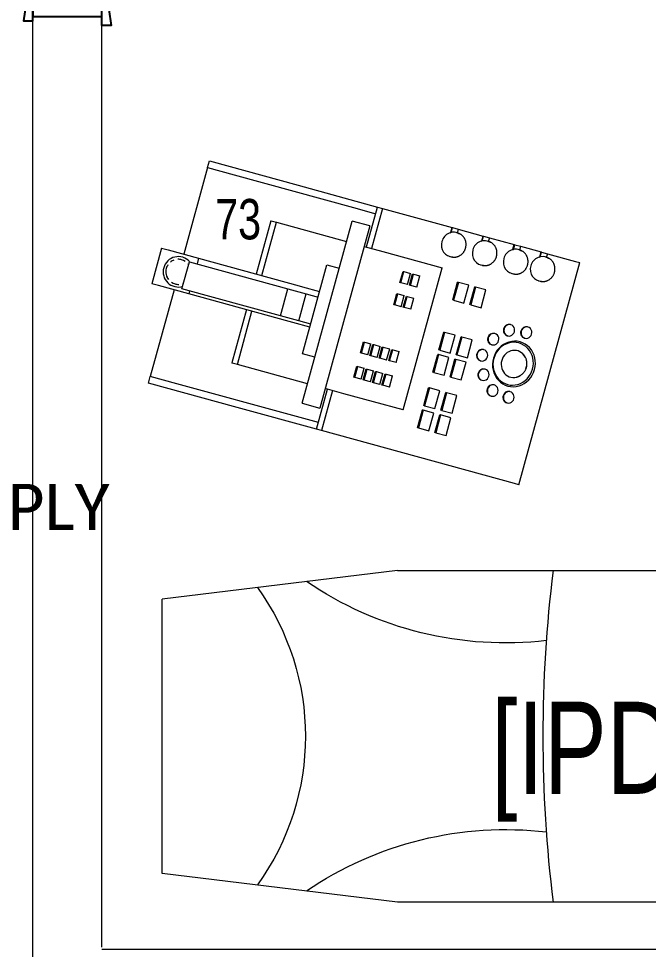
# Model space of a CAD drawing. Header units: millimetres. Extents: x 26027 to 581921, y 7230 to 233891.
# Drawn here: x 475035 to 476403, y 149810 to 151830 of the extents above; entities that cross this region are included whole.
import ezdxf
from ezdxf import colors
from ezdxf.entities.mleader import LeaderData, LeaderLine
from ezdxf.math import Vec2, Vec3

# ---------------------------------------------------------------- set-up
doc = ezdxf.new("R2010")
doc.units = ezdxf.units.MM
doc.header["$LTSCALE"] = 5
doc.linetypes.add('HIDDEN', pattern=[9.525, 6.35, -3.175])
for name, color, linetype, lineweight in [('72_EGR_BASE_TEXT', 7, 'Continuous', 5), ('LOADING', 163, 'Continuous', 5), ('Medical Equipment and Furniture', 163, 'Continuous', 0), ('Walls', 32, 'Continuous', 5)]:
    doc.layers.add(name, color=color, linetype=linetype, lineweight=lineweight)
doc.layers.add('E-POWR', color=7, linetype='Continuous', lineweight=9, true_color=0x4e7e3e)
doc.layers.add('Wooden Joinery', color=7, linetype='Continuous', lineweight=5, true_color=0xffdcd1)
doc.layers.add('GE-ARCHITECTURAL_ELEMENTS', color=8, linetype='Continuous')
doc.layers.add('GE-FURNITURE', color=8, linetype='Continuous')
doc.styles.get("Standard").update_dxf_attribs({"font": 'calibri.ttf'})
doc.styles.add('X3G_ENTITY_257CFD', font='swisscl.ttf', dxfattribs={"height": 200})
doc.styles.add('X3G_ENTITY_2587EA', font='swisscl.ttf', dxfattribs={"height": 200})

# ---------------------------------------------------------------- blocks, each defined once
blk = doc.blocks.new('HF13902-P')
at = {"color": 8, "linetype": 'HIDDEN'}
for p, q in [((-0.35, -0.6824), (-0.35, -1.1124)), ((0.35, -0.6824), (0.35, -1.1124)), ((0.32, -1.1424), (-0.32, -1.1424))]:
    blk.add_line(p, q, dxfattribs=at)
at = {"linetype": 'Continuous'}
for points in [[(0.36, -0.5224), (0.36, -0.5224), (0.36, -0.5224), (0.36, -0.5224), (0.36, -0.5224), (0.36, -0.5224), (0.36, -0.5224), (0.36, -0.5224), (0.36, -0.5224), (0.36, -0.5224), (0.36, -0.5224), (0.36, -0.5224), (0.36, -0.5224), (0.36, -0.5224), (0.36, -0.5224), (0.36, -0.5224), (0.36, -0.5224), (0.36, -0.5224), (0.36, -0.5224), (0.36, -0.5224), (0.36, -0.5224), (0.36, -0.5224), (0.36, -0.5224), (0.36, -0.5224), (0.36, -0.5224), (0.36, -0.5224), (0.36, -0.5224), (0.36, -0.5224), (0.36, -0.5224), (0.36, -0.5224), (0.36, -0.5224), (0.36, -0.5224), (0.36, -0.5224), (0.36, -0.5224), (0.36, -0.5224), (0.36, -0.5224), (0.36, -0.5224), (0.36, -0.5224), (0.36, -0.5224), (0.36, -0.5224), (0.36, -0.5224), (0.36, -0.5224), (0.36, -0.5224), (0.36, -0.5224), (0.36, -0.5224), (0.36, -0.5224), (0.36, -0.5224), (0.36, -0.5224), (0.36, -0.5224), (0.36, -0.5224), (0.36, -0.5224), (0.36, -0.5224), (0.36, -0.5224), (0.36, -0.5224), (0.36, -0.5224), (0.36, -0.5224), (0.36, -0.5224), (0.36, -0.5224), (0.36, -0.5224), (0.36, -0.5224), (0.36, -0.5224), (0.36, -0.5224), (0.36, -0.5224), (0.36, -0.5224), (0.36, -0.5224), (0.36, -0.5224), (0.36, -0.5224), (0.36, -0.5224), (0.36, -0.5224), (0.36, -0.5224), (0.36, -0.5224), (0.36, -0.5224), (0.36, -0.5224), (0.36, -0.5224), (0.36, -0.5224), (0.36, -0.5224), (0.36, -0.5224), (0.36, -0.5224), (0.36, -0.5224), (0.36, -0.5224), (0.36, -0.5224), (0.36, -0.5224), (0.36, -0.5224), (0.36, -0.5224), (0.36, -0.5224), (0.36, -0.5224), (0.36, -0.5224), (0.36, -0.5224), (0.36, -0.5224), (0.36, -0.5224), (0.36, -0.5224), (0.36, -0.5224), (0.36, -0.5224), (0.36, -0.5224), (0.36, -0.5224), (0.36, -0.5224), (0.36, -0.5224), (0.36, -0.5224), (0.36, -0.5224), (0.36, -0.5224), (0.36, -0.5224), (0.36, -0.5224), (0.36, -0.5224), (0.36, -0.5224), (0.36, -0.5224), (0.36, -0.5224), (0.36, -0.5224), (0.36, -0.5224), (0.36, -0.5224), (0.36, -0.5224), (0.36, -0.5224), (0.36, -0.5224), (0.36, -0.5224), (0.36, -0.5224), (0.36, -0.5224), (0.36, -0.5224), (0.36, -0.5224), (0.36, -0.5224), (0.36, -0.5224), (0.36, -0.5224), (0.36, -0.5224), (0.36, -0.5224), (0.36, -0.5224), (0.36, -0.5224), (0.36, -0.5224), (0.36, -0.5224), (0.36, -0.5224), (0.36, -0.5224), (0.36, -0.5224), (0.36, -0.5224), (0.36, -0.5224), (0.36, -0.5224), (0.36, -0.5224), (0.36, -0.5224), (0.36, -0.5224), (0.36, -0.5224), (0.36, -0.5224), (0.36, -0.5224), (0.36, -0.5224), (0.36, -0.5224), (0.36, -0.5224), (0.36, -0.5224), (0.36, -0.5224), (0.36, -0.5224), (0.36, -0.5224), (0.36, -0.5224), (0.36, -0.5224), (0.36, -0.5224), (0.36, -0.5224), (0.36, -0.5224), (0.36, -0.5224), (0.36, -0.5224), (0.36, -0.5224), (0.36, -0.5224), (0.36, -0.5224), (0.36, -0.5224), (0.36, -0.5224), (0.36, -0.5224), (0.36, -0.5224), (0.36, -0.5224), (0.36, -0.5224), (0.36, -0.5224), (0.36, -0.5224), (0.36, -0.5224), (0.36, -0.5224), (0.36, -0.5224), (0.36, -0.5224), (0.36, -0.5224), (0.36, -0.5224), (0.36, -0.5224), (0.36, -0.5224), (0.36, -0.5224), (0.36, -0.5224), (0.36, -0.5224), (0.36, -0.5224), (0.36, -0.5224), (0.36, -0.5224), (0.36, -0.5224), (0.36, -0.5224), (0.36, -0.5224), (0.36, -0.5224), (0.36, -0.5224), (0.36, -0.5224), (0.36, -0.5224), (0.36, -0.5224), (0.36, -0.5224), (0.36, -0.5224), (0.36, -0.5224), (0.36, -0.5224), (0.36, -0.5224), (0.36, -0.5224), (0.36, -0.5224), (0.36, -0.5224), (0.36, -0.5224), (0.36, -0.5224), (0.36, -0.5224), (0.36, -0.5224), (0.36, -0.5224), (0.36, -0.5224), (0.36, -0.5224), (0.36, -0.5224), (0.36, -0.5224), (0.36, -0.5224), (0.36, -0.5224), (0.36, -0.5224), (0.36, -0.5224), (0.36, -0.5224), (0.36, -0.5224), (0.36, -0.5224), (0.36, -0.5224), (0.36, -0.5224), (0.36, -0.5224), (0.36, -0.5224), (0.36, -0.5224), (0.36, -0.5224), (0.36, -0.5224), (0.36, -0.5224), (0.36, -0.5224), (0.36, -0.5224)], [(0.36, -0.5224), (0.36, -0.5224), (0.36, -0.5224), (0.36, -0.5224), (0.36, -0.5224), (0.36, -0.5224), (0.36, -0.5224), (0.36, -0.5224), (0.36, -0.5224), (0.36, -0.5224), (0.36, -0.5224), (0.36, -0.5224), (0.36, -0.5224), (0.36, -0.5224), (0.36, -0.5224), (0.36, -0.5224), (0.36, -0.5224), (0.36, -0.5224), (0.36, -0.5224), (0.36, -0.5224), (0.36, -0.5224), (0.36, -0.5224), (0.36, -0.5224), (0.36, -0.5224), (0.36, -0.5224), (0.36, -0.5224), (0.36, -0.5224), (0.36, -0.5224), (0.36, -0.5224), (0.36, -0.5224), (0.36, -0.5224), (0.36, -0.5224), (0.36, -0.5224), (0.36, -0.5224), (0.36, -0.5224), (0.36, -0.5224), (0.36, -0.5224), (0.36, -0.5224), (0.36, -0.5224), (0.36, -0.5224), (0.36, -0.5224), (0.36, -0.5224), (0.36, -0.5224), (0.36, -0.5224), (0.36, -0.5224), (0.36, -0.5224), (0.36, -0.5224), (0.36, -0.5224), (0.36, -0.5224), (0.36, -0.5224), (0.36, -0.5224), (0.36, -0.5224), (0.36, -0.5224), (0.36, -0.5224), (0.36, -0.5224), (0.36, -0.5224), (0.36, -0.5224), (0.36, -0.5224), (0.36, -0.5224), (0.36, -0.5224), (0.36, -0.5224), (0.36, -0.5224), (0.36, -0.5224), (0.36, -0.5224), (0.36, -0.5224), (0.36, -0.5224), (0.36, -0.5224), (0.36, -0.5224), (0.36, -0.5224), (0.36, -0.5224), (0.36, -0.5224), (0.36, -0.5224), (0.36, -0.5224), (0.36, -0.5224), (0.36, -0.5224), (0.36, -0.5224), (0.36, -0.5224), (0.36, -0.5224), (0.36, -0.5224), (0.36, -0.5224), (0.36, -0.5224), (0.36, -0.5224), (0.36, -0.5224), (0.36, -0.5224), (0.36, -0.5224), (0.36, -0.5224), (0.36, -0.5224), (0.36, -0.5224), (0.36, -0.5224), (0.36, -0.5224), (0.36, -0.5224), (0.36, -0.5224), (0.36, -0.5224), (0.36, -0.5224), (0.36, -0.5224), (0.36, -0.5224), (0.36, -0.5224), (0.36, -0.5224), (0.36, -0.5224), (0.36, -0.5224), (0.36, -0.5224), (0.36, -0.5224), (0.36, -0.5224), (0.36, -0.5224), (0.36, -0.5224), (0.36, -0.5224), (0.36, -0.5224), (0.36, -0.5224), (0.36, -0.5224), (0.36, -0.5224), (0.36, -0.5224), (0.36, -0.5224), (0.36, -0.5224), (0.36, -0.5224), (0.36, -0.5224), (0.36, -0.5224), (0.36, -0.5224), (0.36, -0.5224), (0.36, -0.5224), (0.36, -0.5224), (0.36, -0.5224), (0.36, -0.5224), (0.36, -0.5224), (0.36, -0.5224), (0.36, -0.5224), (0.36, -0.5224), (0.36, -0.5224), (0.36, -0.5224), (0.36, -0.5224), (0.36, -0.5224), (0.36, -0.5224), (0.36, -0.5224), (0.36, -0.5224), (0.36, -0.5224), (0.36, -0.5224), (0.36, -0.5224), (0.36, -0.5224), (0.36, -0.5224), (0.36, -0.5224), (0.36, -0.5224), (0.36, -0.5224), (0.36, -0.5224), (0.36, -0.5224), (0.36, -0.5224), (0.36, -0.5224), (0.36, -0.5224), (0.36, -0.5224), (0.36, -0.5224), (0.36, -0.5224), (0.36, -0.5224), (0.36, -0.5224), (0.36, -0.5224), (0.36, -0.5224), (0.36, -0.5224), (0.36, -0.5224), (0.36, -0.5224), (0.36, -0.5224), (0.36, -0.5224), (0.36, -0.5224), (0.36, -0.5224), (0.36, -0.5224), (0.36, -0.5224), (0.36, -0.5224), (0.36, -0.5224), (0.36, -0.5224), (0.36, -0.5224), (0.36, -0.5224), (0.36, -0.5224), (0.36, -0.5224), (0.36, -0.5224), (0.36, -0.5224), (0.36, -0.5224), (0.36, -0.5224), (0.36, -0.5224), (0.36, -0.5224), (0.36, -0.5224), (0.36, -0.5224), (0.36, -0.5224), (0.36, -0.5224), (0.36, -0.5224), (0.36, -0.5224), (0.36, -0.5224), (0.36, -0.5224), (0.36, -0.5224), (0.36, -0.5224), (0.36, -0.5224), (0.36, -0.5224), (0.36, -0.5224), (0.36, -0.5224), (0.36, -0.5224), (0.36, -0.5224), (0.36, -0.5224), (0.36, -0.5224), (0.36, -0.5224), (0.36, -0.5224), (0.36, -0.5224), (0.36, -0.5224), (0.36, -0.5224), (0.36, -0.5224), (0.36, -0.5224), (0.36, -0.5224), (0.36, -0.5224), (0.36, -0.5224), (0.36, -0.5224), (0.36, -0.5224), (0.36, -0.5224), (0.36, -0.5224), (0.36, -0.5224), (0.36, -0.5224), (0.36, -0.5224), (0.36, -0.5224), (0.36, -0.5224), (0.36, -0.5224), (0.36, -0.5224)], [(0.36, -0.5224), (0.36, -0.5224), (0.36, -0.5224), (0.36, -0.5224), (0.36, -0.5224), (0.36, -0.5224), (0.36, -0.5224), (0.36, -0.5224), (0.36, -0.5224), (0.36, -0.5224), (0.36, -0.5224), (0.36, -0.5224), (0.36, -0.5224), (0.36, -0.5224), (0.36, -0.5224), (0.36, -0.5224), (0.36, -0.5224), (0.36, -0.5224), (0.36, -0.5224), (0.36, -0.5224), (0.36, -0.5224), (0.36, -0.5224), (0.36, -0.5224), (0.36, -0.5224), (0.36, -0.5224), (0.36, -0.5224), (0.36, -0.5224), (0.36, -0.5224), (0.36, -0.5224), (0.36, -0.5224), (0.36, -0.5224), (0.36, -0.5224), (0.36, -0.5224), (0.36, -0.5224), (0.36, -0.5224), (0.36, -0.5224), (0.36, -0.5224), (0.36, -0.5224), (0.36, -0.5224), (0.36, -0.5224), (0.36, -0.5224), (0.36, -0.5224), (0.36, -0.5224), (0.36, -0.5224), (0.36, -0.5224), (0.36, -0.5224), (0.36, -0.5224), (0.36, -0.5224), (0.36, -0.5224), (0.36, -0.5224), (0.36, -0.5224), (0.36, -0.5224), (0.36, -0.5224), (0.36, -0.5224), (0.36, -0.5224), (0.36, -0.5224), (0.36, -0.5224), (0.36, -0.5224), (0.36, -0.5224), (0.36, -0.5224), (0.36, -0.5224), (0.36, -0.5224), (0.36, -0.5224), (0.36, -0.5224), (0.36, -0.5224), (0.36, -0.5224), (0.36, -0.5224), (0.36, -0.5224), (0.36, -0.5224), (0.36, -0.5224), (0.36, -0.5224), (0.36, -0.5224), (0.36, -0.5224), (0.36, -0.5224), (0.36, -0.5224), (0.36, -0.5224), (0.36, -0.5224), (0.36, -0.5224), (0.36, -0.5224), (0.36, -0.5224), (0.36, -0.5224), (0.36, -0.5224), (0.36, -0.5224), (0.36, -0.5224), (0.36, -0.5224), (0.36, -0.5224), (0.36, -0.5224), (0.36, -0.5224), (0.36, -0.5224), (0.36, -0.5224), (0.36, -0.5224), (0.36, -0.5224), (0.36, -0.5224), (0.36, -0.5224), (0.36, -0.5224), (0.36, -0.5224), (0.36, -0.5224), (0.36, -0.5224), (0.36, -0.5224), (0.36, -0.5224), (0.36, -0.5224), (0.36, -0.5224), (0.36, -0.5224), (0.36, -0.5224), (0.36, -0.5224), (0.36, -0.5224), (0.36, -0.5224), (0.36, -0.5224), (0.36, -0.5224), (0.36, -0.5224), (0.36, -0.5224), (0.36, -0.5224), (0.36, -0.5224), (0.36, -0.5224), (0.36, -0.5224), (0.36, -0.5224), (0.36, -0.5224), (0.36, -0.5224), (0.36, -0.5224), (0.36, -0.5224), (0.36, -0.5224), (0.36, -0.5224), (0.36, -0.5224), (0.36, -0.5224), (0.36, -0.5224), (0.36, -0.5224), (0.36, -0.5224), (0.36, -0.5224), (0.36, -0.5224), (0.36, -0.5224), (0.36, -0.5224), (0.36, -0.5224), (0.36, -0.5224), (0.36, -0.5224), (0.36, -0.5224), (0.36, -0.5224), (0.36, -0.5224), (0.36, -0.5224), (0.36, -0.5224), (0.36, -0.5224), (0.36, -0.5224), (0.36, -0.5224), (0.36, -0.5224), (0.36, -0.5224), (0.36, -0.5224), (0.36, -0.5224), (0.36, -0.5224), (0.36, -0.5224), (0.36, -0.5224), (0.36, -0.5224), (0.36, -0.5224), (0.36, -0.5224), (0.36, -0.5224), (0.36, -0.5224), (0.36, -0.5224), (0.36, -0.5224), (0.36, -0.5224), (0.36, -0.5224), (0.36, -0.5224), (0.36, -0.5224), (0.36, -0.5224), (0.36, -0.5224), (0.36, -0.5224), (0.36, -0.5224), (0.36, -0.5224), (0.36, -0.5224), (0.36, -0.5224), (0.36, -0.5224), (0.36, -0.5224), (0.36, -0.5224), (0.36, -0.5224), (0.36, -0.5224), (0.36, -0.5224), (0.36, -0.5224), (0.36, -0.5224), (0.36, -0.5224), (0.36, -0.5224), (0.36, -0.5224), (0.36, -0.5224), (0.36, -0.5224), (0.36, -0.5224), (0.36, -0.5224), (0.36, -0.5224), (0.36, -0.5224), (0.36, -0.5224), (0.36, -0.5224), (0.36, -0.5224), (0.36, -0.5224), (0.36, -0.5224), (0.36, -0.5224), (0.36, -0.5224), (0.36, -0.5224), (0.36, -0.5224), (0.36, -0.5224), (0.36, -0.5224), (0.36, -0.5224), (0.36, -0.5224), (0.36, -0.5224), (0.36, -0.5224), (0.36, -0.5224), (0.36, -0.5224), (0.36, -0.5224), (0.36, -0.5224), (0.36, -0.5224), (0.36, -0.5224), (0.36, -0.5224), (0.36, -0.5224), (0.36, -0.5224), (0.36, -0.5224), (0.36, -0.5224), (0.36, -0.5224), (0.36, -0.5224), (0.36, -0.5224), (0.36, -0.5224), (0.36, -0.5224), (0.36, -0.5224), (0.36, -0.5224), (0.36, -0.5224), (0.36, -0.5224), (0.36, -0.5224), (0.36, -0.5224), (0.36, -0.5224), (0.36, -0.5224), (0.36, -0.5224), (0.36, -0.5224), (0.36, -0.5224), (0.36, -0.5224), (0.36, -0.5224), (0.36, -0.5224), (0.36, -0.5224), (0.36, -0.5224), (0.36, -0.5224), (0.36, -0.5224), (0.36, -0.5224), (0.36, -0.5224), (0.36, -0.5224), (0.36, -0.5224), (0.36, -0.5224), (0.36, -0.5224), (0.36, -0.5224), (0.36, -0.5224), (0.36, -0.5224), (0.36, -0.5224), (0.36, -0.5224), (0.36, -0.5224), (0.36, -0.5224), (0.36, -0.5224), (0.36, -0.5224), (0.36, -0.5224), (0.36, -0.5224), (0.36, -0.5224), (0.36, -0.5224), (0.36, -0.5224), (0.36, -0.5224), (0.36, -0.5224), (0.36, -0.5224), (0.36, -0.5224), (0.36, -0.5224), (0.36, -0.5224), (0.36, -0.5224), (0.36, -0.5224), (0.36, -0.5224), (0.36, -0.5224), (0.36, -0.5224), (0.36, -0.5224), (0.36, -0.5224), (0.36, -0.5224), (0.36, -0.5224), (0.36, -0.5224), (0.36, -0.5224), (0.36, -0.5224), (0.36, -0.5224), (0.36, -0.5224), (0.36, -0.5224), (0.36, -0.5224), (0.36, -0.5224), (0.36, -0.5224)]]:
    blk.add_lwpolyline(points, close=True, dxfattribs=at)
for points in [[(0.36, -0.5224), (0.36, -0.5224), (0.36, -0.5224), (0.36, -0.5224), (0.36, -0.5224), (0.36, -0.5224), (0.36, -0.5224), (0.36, -0.5224)], [(0.36, -0.5224), (0.36, -0.5224), (0.36, -0.5224), (0.36, -0.5224), (0.36, -0.5224), (0.36, -0.5224), (0.36, -0.5224), (0.36, -0.5224), (0.36, -0.5224), (0.36, -0.5224), (0.36, -0.5224), (0.36, -0.5224), (0.36, -0.5224), (0.36, -0.5224), (0.36, -0.5224), (0.36, -0.5224), (0.36, -0.5224), (0.36, -0.5224), (0.36, -0.5224), (0.36, -0.5224), (0.36, -0.5224), (0.36, -0.5224), (0.36, -0.5224), (0.36, -0.5224), (0.36, -0.5224), (0.36, -0.5224), (0.36, -0.5224), (0.36, -0.5224), (0.36, -0.5224), (0.36, -0.5224), (0.36, -0.5224), (0.36, -0.5224), (0.36, -0.5224), (0.36, -0.5224), (0.36, -0.5224), (0.36, -0.5224), (0.36, -0.5224), (0.36, -0.5224), (0.36, -0.5224), (0.36, -0.5224), (0.36, -0.5224), (0.36, -0.5224), (0.36, -0.5224), (0.36, -0.5224), (0.36, -0.5224), (0.36, -0.5224), (0.36, -0.5224), (0.36, -0.5224), (0.36, -0.5224), (0.36, -0.5224), (0.36, -0.5224), (0.36, -0.5224), (0.36, -0.5224), (0.36, -0.5224), (0.36, -0.5224), (0.36, -0.5224), (0.36, -0.5224), (0.36, -0.5224), (0.36, -0.5224), (0.36, -0.5224), (0.36, -0.5224), (0.36, -0.5224), (0.36, -0.5224), (0.36, -0.5224), (0.36, -0.5224), (0.36, -0.5224), (0.36, -0.5224), (0.36, -0.5224), (0.36, -0.5224), (0.36, -0.5224), (0.36, -0.5224), (0.36, -0.5224), (0.36, -0.5224), (0.36, -0.5224), (0.36, -0.5224), (0.36, -0.5224), (0.36, -0.5224), (0.36, -0.5224), (0.36, -0.5224), (0.36, -0.5224), (0.36, -0.5224), (0.36, -0.5224), (0.36, -0.5224), (0.36, -0.5224), (0.36, -0.5224), (0.36, -0.5224), (0.36, -0.5224), (0.36, -0.5224), (0.36, -0.5224), (0.36, -0.5224), (0.36, -0.5224), (0.36, -0.5224), (0.36, -0.5224), (0.36, -0.5224), (0.36, -0.5224), (0.36, -0.5224), (0.36, -0.5224), (0.36, -0.5224), (0.36, -0.5224), (0.36, -0.5224), (0.36, -0.5224), (0.36, -0.5224), (0.36, -0.5224), (0.36, -0.5224), (0.36, -0.5224), (0.36, -0.5224), (0.36, -0.5224), (0.36, -0.5224), (0.36, -0.5224), (0.36, -0.5224), (0.36, -0.5224)], [(0.36, -0.5224), (0.36, -0.5224), (0.36, -0.5224), (0.36, -0.5224), (0.36, -0.5224), (0.36, -0.5224), (0.36, -0.5224), (0.36, -0.5224), (0.36, -0.5224), (0.36, -0.5224), (0.36, -0.5224), (0.36, -0.5224), (0.36, -0.5224), (0.36, -0.5224), (0.36, -0.5224), (0.36, -0.5224), (0.36, -0.5224)], [(0.36, -0.5224), (0.36, -0.5224), (0.36, -0.5224), (0.36, -0.5224), (0.36, -0.5224), (0.36, -0.5224), (0.36, -0.5224)], [(0.36, -0.5224), (0.36, -0.5224), (0.36, -0.5224), (0.36, -0.5224), (0.36, -0.5224), (0.36, -0.5224), (0.36, -0.5224), (0.36, -0.5224), (0.36, -0.5224), (0.36, -0.5224), (0.36, -0.5224), (0.36, -0.5224)], [(0.36, -0.5224), (0.36, -0.5224), (0.36, -0.5224), (0.36, -0.5224), (0.36, -0.5224), (0.36, -0.5224), (0.36, -0.5224), (0.36, -0.5224), (0.36, -0.5224), (0.36, -0.5224), (0.36, -0.5224), (0.36, -0.5224), (0.36, -0.5224), (0.36, -0.5224), (0.36, -0.5224), (0.36, -0.5224), (0.36, -0.5224), (0.36, -0.5224), (0.36, -0.5224), (0.36, -0.5224), (0.36, -0.5224), (0.36, -0.5224), (0.36, -0.5224), (0.36, -0.5224), (0.36, -0.5224), (0.36, -0.5224), (0.36, -0.5224), (0.36, -0.5224), (0.36, -0.5224), (0.36, -0.5224), (0.36, -0.5224), (0.36, -0.5224), (0.36, -0.5224), (0.36, -0.5224), (0.36, -0.5224), (0.36, -0.5224), (0.36, -0.5224), (0.36, -0.5224), (0.36, -0.5224), (0.36, -0.5224), (0.36, -0.5224), (0.36, -0.5224), (0.36, -0.5224), (0.36, -0.5224), (0.36, -0.5224), (0.36, -0.5224), (0.36, -0.5224), (0.36, -0.5224), (0.36, -0.5224), (0.36, -0.5224), (0.36, -0.5224), (0.36, -0.5224), (0.36, -0.5224), (0.36, -0.5224), (0.36, -0.5224), (0.36, -0.5224), (0.36, -0.5224), (0.36, -0.5224), (0.36, -0.5224), (0.36, -0.5224), (0.36, -0.5224), (0.36, -0.5224), (0.36, -0.5224), (0.36, -0.5224), (0.36, -0.5224), (0.36, -0.5224), (0.36, -0.5224), (0.36, -0.5224), (0.36, -0.5224), (0.36, -0.5224), (0.36, -0.5224), (0.36, -0.5224), (0.36, -0.5224), (0.36, -0.5224), (0.36, -0.5224), (0.36, -0.5224), (0.36, -0.5224), (0.36, -0.5224), (0.36, -0.5224), (0.36, -0.5224), (0.36, -0.5224), (0.36, -0.5224), (0.36, -0.5224), (0.36, -0.5224), (0.36, -0.5224), (0.36, -0.5224), (0.36, -0.5224), (0.36, -0.5224), (0.36, -0.5224)], [(0.36, -0.5224), (0.36, -0.5224), (0.36, -0.5224), (0.36, -0.5224), (0.36, -0.5224), (0.36, -0.5224), (0.36, -0.5224), (0.36, -0.5224), (0.36, -0.5224), (0.36, -0.5224)], [(0.36, -0.5224), (0.36, -0.5224), (0.36, -0.5224), (0.36, -0.5224), (0.36, -0.5224), (0.36, -0.5224), (0.36, -0.5224), (0.36, -0.5224), (0.36, -0.5224), (0.36, -0.5224)], [(0.36, -0.5224), (0.36, -0.5224), (0.36, -0.5224), (0.36, -0.5224), (0.36, -0.5224), (0.36, -0.5224), (0.36, -0.5224), (0.36, -0.5224), (0.36, -0.5224), (0.36, -0.5224), (0.36, -0.5224), (0.36, -0.5224), (0.36, -0.5224), (0.36, -0.5224), (0.36, -0.5224)], [(0.36, -0.5224), (0.36, -0.5224), (0.36, -0.5224), (0.36, -0.5224), (0.36, -0.5224), (0.36, -0.5224), (0.36, -0.5224), (0.36, -0.5224), (0.36, -0.5224), (0.36, -0.5224)], [(0.36, -0.5224), (0.36, -0.5224), (0.36, -0.5224), (0.36, -0.5224), (0.36, -0.5224), (0.36, -0.5224), (0.36, -0.5224)], [(0.36, -0.5224), (0.36, -0.5224), (0.36, -0.5224), (0.36, -0.5224), (0.36, -0.5224), (0.36, -0.5224), (0.36, -0.5224), (0.36, -0.5224), (0.36, -0.5224), (0.36, -0.5224)], [(0.36, -0.5224), (0.36, -0.5224), (0.36, -0.5224), (0.36, -0.5224), (0.36, -0.5224), (0.36, -0.5224), (0.36, -0.5224), (0.36, -0.5224), (0.36, -0.5224), (0.36, -0.5224), (0.36, -0.5224), (0.36, -0.5224), (0.36, -0.5224), (0.36, -0.5224), (0.36, -0.5224), (0.36, -0.5224), (0.36, -0.5224), (0.36, -0.5224)], [(0.36, -0.5224), (0.36, -0.5224), (0.36, -0.5224), (0.36, -0.5224), (0.36, -0.5224), (0.36, -0.5224), (0.36, -0.5224), (0.36, -0.5224), (0.36, -0.5224)]]:
    blk.add_lwpolyline(points, dxfattribs=at)
blk.add_circle((0.36, -0.5224), 0.000000101)
at = {"color": 8}
for centre, radius, start, end in [((0, 1.0679), 0.5515, 234.1788, 305.8212), ((-0.9704, 0.0819), 0.7679, 353.3222, 34.2669), ((0.9704, 0.0819), 0.7679, 145.7331, 186.6778), ((0, -2.9071), 2.9071, 82.8865, 97.1135)]:
    blk.add_arc(centre, radius, start, end, dxfattribs=at)
at = {"color": 8, "linetype": 'HIDDEN'}
for centre, start, end in [((-0.32, -1.1124), 180, 270), ((0.32, -1.1124), 270, 0)]:
    blk.add_arc(centre, 0.03, start, end, dxfattribs=at)
at = {"layer": 'LOADING'}
for p, q in [((-0.36, 0.3161), (-0.2975, 0.8276)), ((0.2975, 0.8276), (-0.2975, 0.8276)), ((0.36, 0.3161), (0.2975, 0.8276)), ((-0.36, 0.3161), (-0.36, -0.6824)), ((0.36, -0.6824), (0.36, 0.3161)), ((0.36, -0.6824), (-0.36, -0.6824))]:
    blk.add_line(p, q, dxfattribs=at)
blk = doc.blocks.new('ME15657-P')
for p, q in [((0.04, 0.8841), (-0.04, 0.8841)), ((-0.04, 0.8691), (-0.04, 0.8841)), ((-0.04, 0.8009), (-0.04, 0.8691)), ((0.04, 0.8841), (0.04, 0.8691)), ((0.04, 0.8691), (0.04, 0.8009)), ((-0.25, 0.6341), (-0.25, 0.8341)), ((-0.25, 0.8341), (-0.235, 0.8341)), ((-0.04, 0.8341), (-0.235, 0.8341)), ((-0.235, 0.7741), (-0.235, 0.8341)), ((0.235, 0.8341), (0.04, 0.8341)), ((0.235, 0.8341), (0.235, 0.7741)), ((0.235, 0.8341), (0.25, 0.8341)), ((0.25, 0.8341), (0.25, 0.6341)), ((-0.0335, 0.5963), (-0.0335, 0.8182)), ((-0.0335, 0.8182), (0.0275, 0.8182)), ((0.0275, 0.8182), (0.0275, 0.5963)), ((-0.04, 0.5746), (-0.04, 0.8009)), ((-0.0335, 0.8009), (-0.04, 0.8009)), ((0.04, 0.8009), (0.0275, 0.8009)), ((0.04, 0.8009), (0.04, 0.5746)), ((-0.235, 0.5052), (-0.235, 0.7741)), ((0.235, 0.7741), (0.235, 0.5052)), ((-0.04, 0.671), (-0.16, 0.671)), ((-0.16, 0.6707), (-0.16, 0.671)), ((-0.16, 0.6587), (-0.16, 0.6707)), ((0.16, 0.671), (0.04, 0.671)), ((0.16, 0.671), (0.16, 0.6707)), ((0.16, 0.6707), (0.16, 0.6587)), ((-0.16, 0.5007), (-0.16, 0.6587)), ((-0.16, 0.6587), (-0.04, 0.6587)), ((0.04, 0.6587), (0.16, 0.6587)), ((0.16, 0.6587), (0.16, 0.5007)), ((-0.25, 0.4559), (-0.25, 0.6341)), ((0.25, 0.6341), (0.25, 0.4559)), ((-0.0335, 0.5553), (-0.0335, 0.5963)), ((-0.0335, 0.5963), (0.0275, 0.5963)), ((0.0275, 0.5963), (0.0275, 0.5553)), ((-0.04, 0.5665), (-0.04, 0.5746)), ((-0.04, 0.5283), (-0.04, 0.5665)), ((0.04, 0.5746), (0.04, 0.5665)), ((0.04, 0.5665), (0.04, 0.5283)), ((-0.0335, 0.5283), (-0.0335, 0.5553)), ((-0.0335, 0.5553), (0.0275, 0.5553)), ((0.0275, 0.5553), (0.0275, 0.5283)), ((-0.1, 0.5007), (-0.1, 0.5283)), ((-0.1, 0.5283), (0.1, 0.5283)), ((0.1, 0.5283), (0.1, 0.5007)), ((-0.235, 0.4556), (-0.235, 0.5052)), ((0.235, 0.5052), (0.235, 0.4556)), ((-0.2039, 0.5007), (0.2061, 0.5007)), ((-0.2039, 0.5007), (-0.2039, 0.4607)), ((0.2061, 0.4607), (0.2061, 0.5007)), ((-0.25, 0.4445), (-0.25, 0.4559)), ((-0.25, 0.4559), (-0.16, 0.4559)), ((-0.25, 0.0096), (-0.25, 0.4445)), ((-0.16, 0.4445), (-0.25, 0.4445)), ((0.2061, 0.4607), (-0.2039, 0.4607)), ((-0.16, 0.4191), (-0.16, 0.4606)), ((0.16, 0.4606), (0.16, 0.4191)), ((0.16, 0.4559), (0.25, 0.4559)), ((0.25, 0.4445), (0.16, 0.4445)), ((0.25, 0.4559), (0.25, 0.4445)), ((0.25, 0.4445), (0.25, 0.2877)), ((-0.16, 0.2855), (-0.16, 0.4191)), ((-0.12, 0.4055), (-0.12, 0.4076)), ((-0.12, 0.4076), (-0.095, 0.4076)), ((-0.12, 0.391), (-0.12, 0.4055)), ((-0.12, 0.4055), (-0.095, 0.4055)), ((-0.095, 0.4076), (-0.095, 0.4055)), ((-0.095, 0.4055), (-0.095, 0.391)), ((-0.065, 0.4055), (-0.065, 0.4076)), ((-0.065, 0.4076), (-0.04, 0.4076)), ((-0.065, 0.391), (-0.065, 0.4055)), ((-0.065, 0.4055), (-0.04, 0.4055)), ((-0.04, 0.4076), (-0.04, 0.4055)), ((-0.04, 0.4055), (-0.04, 0.391)), ((0.16, 0.4191), (0.16, 0.2855)), ((-0.12, 0.391), (-0.095, 0.391)), ((-0.12, 0.3843), (-0.12, 0.3864)), ((-0.12, 0.3864), (-0.095, 0.3864)), ((-0.12, 0.3698), (-0.12, 0.3843)), ((-0.12, 0.3843), (-0.095, 0.3843)), ((-0.095, 0.3864), (-0.095, 0.3843)), ((-0.095, 0.3843), (-0.095, 0.3698)), ((-0.065, 0.391), (-0.04, 0.391)), ((-0.065, 0.3843), (-0.065, 0.3864)), ((-0.065, 0.3864), (-0.04, 0.3864)), ((-0.065, 0.3698), (-0.065, 0.3843)), ((-0.065, 0.3843), (-0.04, 0.3843)), ((-0.04, 0.3864), (-0.04, 0.3843)), ((-0.04, 0.3843), (-0.04, 0.3698)), ((-0.12, 0.3698), (-0.095, 0.3698)), ((-0.12, 0.3631), (-0.12, 0.3652)), ((-0.12, 0.3652), (-0.095, 0.3652)), ((-0.095, 0.3652), (-0.095, 0.3631)), ((-0.065, 0.3698), (-0.04, 0.3698)), ((-0.065, 0.3631), (-0.065, 0.3652)), ((-0.065, 0.3652), (-0.04, 0.3652)), ((-0.04, 0.3652), (-0.04, 0.3631)), ((0.055, 0.3631), (0.055, 0.3652)), ((0.055, 0.3652), (0.08, 0.3652)), ((0.08, 0.3652), (0.08, 0.3631)), ((0.105, 0.3631), (0.105, 0.3652)), ((0.105, 0.3652), (0.13, 0.3652)), ((0.13, 0.3652), (0.13, 0.3631)), ((-0.12, 0.3486), (-0.12, 0.3631)), ((-0.12, 0.3631), (-0.095, 0.3631)), ((-0.12, 0.3486), (-0.095, 0.3486)), ((-0.12, 0.3418), (-0.12, 0.344)), ((-0.12, 0.344), (-0.095, 0.344)), ((-0.095, 0.3631), (-0.095, 0.3486)), ((-0.095, 0.344), (-0.095, 0.3418)), ((-0.065, 0.3486), (-0.065, 0.3631)), ((-0.065, 0.3631), (-0.04, 0.3631)), ((-0.065, 0.3486), (-0.04, 0.3486)), ((-0.065, 0.3418), (-0.065, 0.344)), ((-0.065, 0.344), (-0.04, 0.344)), ((-0.04, 0.3631), (-0.04, 0.3486)), ((-0.04, 0.344), (-0.04, 0.3418)), ((0.055, 0.3486), (0.055, 0.3631)), ((0.055, 0.3631), (0.08, 0.3631)), ((0.055, 0.3486), (0.08, 0.3486)), ((0.055, 0.3418), (0.055, 0.344)), ((0.055, 0.344), (0.08, 0.344)), ((0.08, 0.3631), (0.08, 0.3486)), ((0.08, 0.344), (0.08, 0.3418)), ((0.105, 0.3486), (0.105, 0.3631)), ((0.105, 0.3631), (0.13, 0.3631)), ((0.105, 0.3486), (0.13, 0.3486)), ((0.105, 0.3418), (0.105, 0.344)), ((0.105, 0.344), (0.13, 0.344)), ((0.13, 0.3631), (0.13, 0.3486)), ((0.13, 0.344), (0.13, 0.3418)), ((-0.12, 0.3274), (-0.12, 0.3418)), ((-0.12, 0.3418), (-0.095, 0.3418)), ((-0.12, 0.3274), (-0.095, 0.3274)), ((-0.095, 0.3418), (-0.095, 0.3274)), ((-0.065, 0.3274), (-0.065, 0.3418)), ((-0.065, 0.3418), (-0.04, 0.3418)), ((-0.065, 0.3274), (-0.04, 0.3274)), ((-0.04, 0.3418), (-0.04, 0.3274)), ((0.055, 0.3274), (0.055, 0.3418)), ((0.055, 0.3418), (0.08, 0.3418)), ((0.055, 0.3274), (0.08, 0.3274)), ((0.08, 0.3418), (0.08, 0.3274)), ((0.105, 0.3274), (0.105, 0.3418)), ((0.105, 0.3418), (0.13, 0.3418)), ((0.105, 0.3274), (0.13, 0.3274)), ((0.13, 0.3418), (0.13, 0.3274)), ((-0.16, 0.2855), (0.16, 0.2855)), ((0.2372, 0.2879), (0.2394, 0.2877)), ((0.2381, 0.2867), (0.2394, 0.2868)), ((0.2394, 0.2877), (0.25, 0.2877)), ((0.2394, 0.2868), (0.25, 0.2868)), ((0.25, 0.2876), (0.25, 0.2867)), ((0.25, 0.2868), (0.25, 0.2737)), ((0.1882, 0.276), (0.1882, 0.2729)), ((0.25, 0.2737), (0.2406, 0.2737)), ((0.2418, 0.2729), (0.2418, 0.276)), ((0.25, 0.2737), (0.25, 0.2177)), ((-0.1888, 0.2448), (-0.1488, 0.2448)), ((-0.1888, 0.243), (-0.1888, 0.2448)), ((-0.1488, 0.243), (-0.1888, 0.243)), ((-0.1888, 0.243), (-0.1888, 0.2196)), ((-0.1488, 0.243), (-0.1488, 0.2448)), ((-0.1488, 0.2196), (-0.1488, 0.243)), ((-0.1388, 0.2448), (-0.0988, 0.2448)), ((-0.1388, 0.243), (-0.1388, 0.2448)), ((-0.0988, 0.243), (-0.1388, 0.243)), ((-0.1388, 0.243), (-0.1388, 0.2196)), ((-0.0988, 0.243), (-0.0988, 0.2448)), ((-0.0988, 0.2196), (-0.0988, 0.243)), ((-0.0638, 0.2448), (-0.0238, 0.2448)), ((-0.0638, 0.243), (-0.0638, 0.2448)), ((-0.0238, 0.243), (-0.0638, 0.243)), ((-0.0638, 0.243), (-0.0638, 0.2196)), ((-0.0238, 0.243), (-0.0238, 0.2448)), ((-0.0238, 0.2196), (-0.0238, 0.243)), ((-0.0138, 0.2448), (0.0262, 0.2448)), ((-0.0138, 0.243), (-0.0138, 0.2448)), ((0.0262, 0.243), (-0.0138, 0.243)), ((-0.0138, 0.243), (-0.0138, 0.2196)), ((0.0262, 0.243), (0.0262, 0.2448)), ((0.0262, 0.2196), (0.0262, 0.243)), ((0.0988, 0.2448), (0.1388, 0.2448)), ((0.0988, 0.243), (0.0988, 0.2448)), ((0.1388, 0.243), (0.0988, 0.243)), ((0.0988, 0.243), (0.0988, 0.2196)), ((0.1388, 0.243), (0.1388, 0.2448)), ((0.1388, 0.2196), (0.1388, 0.243)), ((-0.1888, 0.2196), (-0.1488, 0.2196)), ((-0.1888, 0.206), (-0.1488, 0.206)), ((-0.1888, 0.2042), (-0.1888, 0.206)), ((-0.1488, 0.2042), (-0.1888, 0.2042)), ((-0.1888, 0.2042), (-0.1888, 0.1809)), ((-0.1488, 0.2042), (-0.1488, 0.206)), ((-0.1488, 0.1809), (-0.1488, 0.2042)), ((-0.1388, 0.2196), (-0.0988, 0.2196)), ((-0.1388, 0.206), (-0.0988, 0.206)), ((-0.1388, 0.2042), (-0.1388, 0.206)), ((-0.0988, 0.2042), (-0.1388, 0.2042)), ((-0.1388, 0.2042), (-0.1388, 0.1809)), ((-0.0988, 0.2042), (-0.0988, 0.206)), ((-0.0988, 0.1809), (-0.0988, 0.2042)), ((-0.0638, 0.2196), (-0.0238, 0.2196)), ((-0.0638, 0.206), (-0.0238, 0.206)), ((-0.0638, 0.2042), (-0.0638, 0.206)), ((-0.0238, 0.2042), (-0.0638, 0.2042)), ((-0.0638, 0.2042), (-0.0638, 0.1809)), ((-0.0238, 0.2042), (-0.0238, 0.206)), ((-0.0238, 0.1809), (-0.0238, 0.2042)), ((-0.0138, 0.2196), (0.0262, 0.2196)), ((-0.0138, 0.206), (0.0262, 0.206)), ((-0.0138, 0.2042), (-0.0138, 0.206)), ((0.0262, 0.2042), (-0.0138, 0.2042)), ((-0.0138, 0.2042), (-0.0138, 0.1809)), ((0.0262, 0.2042), (0.0262, 0.206)), ((0.0262, 0.1809), (0.0262, 0.2042)), ((0.0988, 0.2196), (0.1388, 0.2196)), ((0.0988, 0.206), (0.1388, 0.206)), ((0.0988, 0.2042), (0.0988, 0.206)), ((0.1388, 0.2042), (0.0988, 0.2042)), ((0.0988, 0.2042), (0.0988, 0.1809)), ((0.1388, 0.2042), (0.1388, 0.206)), ((0.1388, 0.1809), (0.1388, 0.2042)), ((0.1882, 0.2064), (0.1882, 0.2033)), ((0.2375, 0.2178), (0.2394, 0.2177)), ((0.2385, 0.2167), (0.2394, 0.2168)), ((0.2394, 0.2177), (0.25, 0.2177)), ((0.2394, 0.2168), (0.25, 0.2168)), ((0.25, 0.2037), (0.2406, 0.2037)), ((0.2418, 0.2033), (0.2418, 0.2064)), ((0.25, 0.2168), (0.25, 0.2037)), ((0.25, 0.2037), (0.25, 0.1476)), ((-0.1888, 0.1809), (-0.1488, 0.1809)), ((-0.1388, 0.1809), (-0.0988, 0.1809)), ((-0.0638, 0.1809), (-0.0238, 0.1809)), ((-0.0138, 0.1809), (0.0262, 0.1809)), ((0.0988, 0.1809), (0.1388, 0.1809)), ((-0.0125, 0.1519), (-0.0125, 0.1509)), ((0.0125, 0.1509), (0.0125, 0.1519)), ((0.2376, 0.1478), (0.2394, 0.1476)), ((0.2385, 0.1467), (0.2394, 0.1467)), ((0.2394, 0.1476), (0.25, 0.1476)), ((0.2394, 0.1467), (0.25, 0.1467)), ((0.25, 0.1475), (0.25, 0.1466)), ((0.25, 0.1467), (0.25, 0.1336)), ((-0.0525, 0.1379), (-0.0525, 0.1369)), ((-0.0275, 0.1369), (-0.0275, 0.1379)), ((0.0275, 0.1379), (0.0275, 0.1369)), ((0.0525, 0.1369), (0.0525, 0.1379)), ((0.1882, 0.1365), (0.1882, 0.1333)), ((0.25, 0.1336), (0.2406, 0.1336)), ((0.2418, 0.1333), (0.2418, 0.1365)), ((0.25, 0.1336), (0.25, 0.087)), ((-0.0803, 0.1099), (-0.0803, 0.1089)), ((-0.0553, 0.1089), (-0.0553, 0.1099)), ((0.0553, 0.1099), (0.0553, 0.1089)), ((0.0803, 0.1089), (0.0803, 0.1099)), ((0.2376, 0.0872), (0.2394, 0.087)), ((0.2385, 0.0861), (0.2394, 0.0861)), ((0.2394, 0.087), (0.25, 0.087)), ((0.2394, 0.0861), (0.25, 0.0861)), ((0.25, 0.0869), (0.25, 0.086)), ((0.25, 0.0861), (0.25, 0.073)), ((-0.0853, 0.0726), (-0.0853, 0.0715)), ((-0.0603, 0.0715), (-0.0603, 0.0726)), ((0.0603, 0.0726), (0.0603, 0.0715)), ((0.0853, 0.0715), (0.0853, 0.0726)), ((0.1882, 0.0758), (0.1882, 0.0727)), ((0.25, 0.073), (0.2406, 0.073)), ((0.2418, 0.0727), (0.2418, 0.0758)), ((0.25, 0.073), (0.25, 0.0096)), ((-0.25, 0), (-0.25, 0.0096)), ((-0.25, 0), (0.25, 0)), ((0.25, 0.0096), (0.25, 0))]:
    blk.add_line(p, q)
at = {"flags": 128}
for points in [[(0.1882, 0.2729), (0.1883, 0.2718), (0.1883, 0.2708), (0.1884, 0.2698), (0.1886, 0.2688), (0.1888, 0.2678), (0.189, 0.2668), (0.1893, 0.2658), (0.1896, 0.2648), (0.19, 0.2638), (0.1904, 0.2629), (0.1909, 0.262), (0.1913, 0.261), (0.1919, 0.2602), (0.1924, 0.2593), (0.193, 0.2584), (0.1936, 0.2576), (0.1943, 0.2568), (0.195, 0.256), (0.1957, 0.2553), (0.1965, 0.2546), (0.1973, 0.2539), (0.1981, 0.2532), (0.1989, 0.2526), (0.1998, 0.252), (0.2007, 0.2515), (0.2016, 0.251), (0.2025, 0.2505), (0.2035, 0.25), (0.2044, 0.2496), (0.2054, 0.2492), (0.2064, 0.2489), (0.2074, 0.2486), (0.2084, 0.2483), (0.2095, 0.2481), (0.2105, 0.2479), (0.2116, 0.2478), (0.2126, 0.2477), (0.2137, 0.2476), (0.2147, 0.2476), (0.215, 0.2476)], [(0.215, 0.2476), (0.2161, 0.2476), (0.2171, 0.2476), (0.2182, 0.2477), (0.2192, 0.2479), (0.2203, 0.248), (0.2213, 0.2483), (0.2223, 0.2485), (0.2233, 0.2488), (0.2243, 0.2491), (0.2253, 0.2495), (0.2263, 0.2499), (0.2272, 0.2503), (0.2282, 0.2508), (0.2291, 0.2513), (0.23, 0.2519), (0.2308, 0.2525), (0.2317, 0.2531), (0.2325, 0.2537), (0.2333, 0.2544), (0.2341, 0.2551), (0.2348, 0.2558), (0.2355, 0.2566), (0.2362, 0.2574), (0.2368, 0.2582), (0.2374, 0.2591), (0.238, 0.2599), (0.2385, 0.2608), (0.239, 0.2617), (0.2395, 0.2626), (0.2399, 0.2636), (0.2403, 0.2645), (0.2406, 0.2655), (0.2409, 0.2665), (0.2411, 0.2675), (0.2414, 0.2685), (0.2415, 0.2695), (0.2416, 0.2705), (0.2417, 0.2716), (0.2418, 0.2726), (0.2418, 0.2729)], [(0.1882, 0.2033), (0.1883, 0.2023), (0.1883, 0.2012), (0.1884, 0.2002), (0.1886, 0.1992), (0.1888, 0.1982), (0.189, 0.1972), (0.1893, 0.1962), (0.1896, 0.1952), (0.19, 0.1943), (0.1904, 0.1933), (0.1909, 0.1924), (0.1913, 0.1915), (0.1919, 0.1906), (0.1924, 0.1897), (0.193, 0.1889), (0.1936, 0.188), (0.1943, 0.1872), (0.195, 0.1865), (0.1957, 0.1857), (0.1965, 0.185), (0.1973, 0.1843), (0.1981, 0.1837), (0.1989, 0.183), (0.1998, 0.1825), (0.2007, 0.1819), (0.2016, 0.1814), (0.2025, 0.1809), (0.2035, 0.1804), (0.2044, 0.18), (0.2054, 0.1797), (0.2064, 0.1793), (0.2074, 0.179), (0.2084, 0.1787), (0.2095, 0.1785), (0.2105, 0.1783), (0.2116, 0.1782), (0.2126, 0.1781), (0.2137, 0.178), (0.2147, 0.178), (0.215, 0.178)], [(0.215, 0.178), (0.2161, 0.178), (0.2171, 0.178), (0.2182, 0.1781), (0.2192, 0.1783), (0.2203, 0.1785), (0.2213, 0.1787), (0.2223, 0.1789), (0.2233, 0.1792), (0.2243, 0.1796), (0.2253, 0.1799), (0.2263, 0.1803), (0.2272, 0.1808), (0.2282, 0.1812), (0.2291, 0.1818), (0.23, 0.1823), (0.2308, 0.1829), (0.2317, 0.1835), (0.2325, 0.1841), (0.2333, 0.1848), (0.2341, 0.1855), (0.2348, 0.1863), (0.2355, 0.187), (0.2362, 0.1878), (0.2368, 0.1886), (0.2374, 0.1895), (0.238, 0.1903), (0.2385, 0.1912), (0.239, 0.1921), (0.2395, 0.1931), (0.2399, 0.194), (0.2403, 0.195), (0.2406, 0.1959), (0.2409, 0.1969), (0.2411, 0.1979), (0.2414, 0.1989), (0.2415, 0.1999), (0.2416, 0.201), (0.2417, 0.202), (0.2418, 0.203), (0.2418, 0.2033)], [(0.1882, 0.1333), (0.1883, 0.1323), (0.1883, 0.1313), (0.1884, 0.1303), (0.1886, 0.1292), (0.1888, 0.1282), (0.189, 0.1272), (0.1893, 0.1262), (0.1896, 0.1253), (0.19, 0.1243), (0.1904, 0.1234), (0.1909, 0.1224), (0.1913, 0.1215), (0.1919, 0.1206), (0.1924, 0.1198), (0.193, 0.1189), (0.1936, 0.1181), (0.1943, 0.1173), (0.195, 0.1165), (0.1957, 0.1158), (0.1965, 0.1151), (0.1973, 0.1144), (0.1981, 0.1137), (0.1989, 0.1131), (0.1998, 0.1125), (0.2007, 0.112), (0.2016, 0.1114), (0.2025, 0.1109), (0.2035, 0.1105), (0.2044, 0.1101), (0.2054, 0.1097), (0.2064, 0.1094), (0.2074, 0.1091), (0.2084, 0.1088), (0.2095, 0.1086), (0.2105, 0.1084), (0.2116, 0.1082), (0.2126, 0.1081), (0.2137, 0.1081), (0.2147, 0.108), (0.215, 0.108)], [(0.215, 0.108), (0.2161, 0.108), (0.2171, 0.1081), (0.2182, 0.1082), (0.2192, 0.1083), (0.2203, 0.1085), (0.2213, 0.1087), (0.2223, 0.109), (0.2233, 0.1093), (0.2243, 0.1096), (0.2253, 0.11), (0.2263, 0.1104), (0.2272, 0.1108), (0.2282, 0.1113), (0.2291, 0.1118), (0.23, 0.1124), (0.2308, 0.1129), (0.2317, 0.1135), (0.2325, 0.1142), (0.2333, 0.1149), (0.2341, 0.1156), (0.2348, 0.1163), (0.2355, 0.1171), (0.2362, 0.1179), (0.2368, 0.1187), (0.2374, 0.1195), (0.238, 0.1204), (0.2385, 0.1213), (0.239, 0.1222), (0.2395, 0.1231), (0.2399, 0.1241), (0.2403, 0.125), (0.2406, 0.126), (0.2409, 0.127), (0.2411, 0.128), (0.2414, 0.129), (0.2415, 0.13), (0.2416, 0.131), (0.2417, 0.132), (0.2418, 0.1331), (0.2418, 0.1333)], [(-0.0266, 0.0675), (-0.026, 0.0664), (-0.0253, 0.0654), (-0.0246, 0.0644), (-0.0239, 0.0634), (-0.0231, 0.0624), (-0.0224, 0.0615), (-0.0215, 0.0606), (-0.0207, 0.0598), (-0.0198, 0.0589), (-0.0189, 0.0582), (-0.018, 0.0575), (-0.017, 0.0568), (-0.016, 0.0561), (-0.015, 0.0555), (-0.014, 0.055), (-0.013, 0.0544), (-0.0119, 0.054), (-0.0109, 0.0535), (-0.0098, 0.0531), (-0.0087, 0.0528), (-0.0076, 0.0525), (-0.0065, 0.0522), (-0.0054, 0.052), (-0.0043, 0.0518), (-0.0032, 0.0517), (-0.0021, 0.0516), (-0.001, 0.0515), (0, 0.0515)], [(0, 0.0515), (0.0011, 0.0515), (0.0022, 0.0516), (0.0034, 0.0517), (0.0045, 0.0518), (0.0056, 0.052), (0.0067, 0.0522), (0.0078, 0.0525), (0.0089, 0.0528), (0.0099, 0.0532), (0.011, 0.0536), (0.0121, 0.054), (0.0131, 0.0545), (0.0141, 0.055), (0.0152, 0.0556), (0.0161, 0.0562), (0.0171, 0.0569), (0.0181, 0.0575), (0.019, 0.0583), (0.0199, 0.059), (0.0208, 0.0599), (0.0216, 0.0607), (0.0225, 0.0616), (0.0232, 0.0625), (0.024, 0.0635), (0.0247, 0.0645), (0.0254, 0.0655), (0.026, 0.0666), (0.0266, 0.0675)], [(0.1882, 0.0727), (0.1883, 0.0717), (0.1883, 0.0706), (0.1884, 0.0696), (0.1886, 0.0686), (0.1888, 0.0676), (0.189, 0.0666), (0.1893, 0.0656), (0.1896, 0.0646), (0.19, 0.0637), (0.1904, 0.0627), (0.1909, 0.0618), (0.1913, 0.0609), (0.1919, 0.06), (0.1924, 0.0591), (0.193, 0.0583), (0.1936, 0.0574), (0.1943, 0.0566), (0.195, 0.0559), (0.1957, 0.0551), (0.1965, 0.0544), (0.1973, 0.0537), (0.1981, 0.0531), (0.1989, 0.0525), (0.1998, 0.0519), (0.2007, 0.0513), (0.2016, 0.0508), (0.2025, 0.0503), (0.2035, 0.0499), (0.2044, 0.0494), (0.2054, 0.0491), (0.2064, 0.0487), (0.2074, 0.0484), (0.2084, 0.0482), (0.2095, 0.0479), (0.2105, 0.0477), (0.2116, 0.0476), (0.2126, 0.0475), (0.2137, 0.0474), (0.2147, 0.0474), (0.215, 0.0474)], [(0.215, 0.0474), (0.2161, 0.0474), (0.2171, 0.0475), (0.2182, 0.0476), (0.2192, 0.0477), (0.2203, 0.0479), (0.2213, 0.0481), (0.2223, 0.0483), (0.2233, 0.0486), (0.2243, 0.049), (0.2253, 0.0493), (0.2263, 0.0497), (0.2272, 0.0502), (0.2282, 0.0507), (0.2291, 0.0512), (0.23, 0.0517), (0.2308, 0.0523), (0.2317, 0.0529), (0.2325, 0.0536), (0.2333, 0.0542), (0.2341, 0.0549), (0.2348, 0.0557), (0.2355, 0.0564), (0.2362, 0.0572), (0.2368, 0.058), (0.2374, 0.0589), (0.238, 0.0597), (0.2385, 0.0606), (0.239, 0.0615), (0.2395, 0.0625), (0.2399, 0.0634), (0.2403, 0.0644), (0.2406, 0.0653), (0.2409, 0.0663), (0.2411, 0.0673), (0.2414, 0.0683), (0.2415, 0.0693), (0.2416, 0.0704), (0.2417, 0.0714), (0.2418, 0.0724), (0.2418, 0.0727)]]:
    blk.add_lwpolyline(points, dxfattribs=at)
for radius, start, end in [(0.033, 90, 212.0544), (0.0272, 90, 144), (0.0272, 126, 144), (0.033, 327.3076, 90), (0.0272, 72, 90), (0.0272, 36, 54), (0.0272, 162, 198), (0.0272, 180, 198), (0.0272, 0, 18), (0.0272, 342, 18), (0.0272, 216, 221.6097), (0.0272, 318.3903, 324), (0.0272, 318.3903, 324)]:
    blk.add_arc((0, 0.8355), radius, start, end)
for centre, major_axis, start_param, end_param in [((0.215, 0.276), (0.0268, 0), 1.570796, 3.401412), ((0.215, 0.276), (0.0268, 0), 5.969026, 7.853982), ((0.215, 0.2064), (0.0268, 0), 1.570796, 3.401412), ((0.215, 0.2064), (0.0268, 0), 5.969026, 7.853982), ((0, 0.1519), (0.0125, 0), 1.570796, 3.141593), ((0, 0.1509), (0.0125, 0), 1.570796, 4.712389), ((0, 0.1519), (0.0125, 0), 0, 1.570796), ((0, 0.1509), (0.0125, 0), 4.712389, 7.853982), ((-0.04, 0.1379), (0.0125, 0), 1.570796, 3.141593), ((-0.04, 0.1369), (0.0125, 0), 1.570796, 4.712389), ((-0.04, 0.1379), (0.0125, 0), 0, 1.570796), ((-0.04, 0.1369), (0.0125, 0), 4.712389, 7.853982), ((0.04, 0.1379), (0.0125, 0), 1.570796, 3.141593), ((0.04, 0.1369), (0.0125, 0), 1.570796, 4.712389), ((0.04, 0.1379), (0.0125, 0), 0, 1.570796), ((0.04, 0.1369), (0.0125, 0), 4.712389, 7.853982), ((0.215, 0.1365), (0.0268, 0), 1.570796, 3.401412), ((0.215, 0.1365), (0.0268, 0), 5.969026, 7.853982), ((-0.0678, 0.1099), (0.0125, 0), 1.570796, 3.141593), ((-0.0678, 0.1099), (0.0125, 0), 0, 1.570796), ((0, 0.0797), (-0.0497, 0), 4.712389, 7.853982), ((0, 0.0815), (-0.0467, 0), 4.712389, 7.853982), ((0, 0.0797), (0.0497, 0), 4.712389, 7.853982), ((0, 0.0815), (0.0467, 0), 4.712389, 7.853982), ((0.0678, 0.1099), (0.0125, 0), 1.570796, 3.141593), ((0.0678, 0.1099), (0.0125, 0), 0, 1.570796), ((-0.0678, 0.1089), (0.0125, 0), 1.570796, 4.712389), ((-0.0678, 0.1089), (0.0125, 0), 4.712389, 7.853982), ((0, 0.0797), (0.0296, 0), 1.570796, 3.926991), ((0, 0.0797), (0.0296, 0), 5.497787, 7.853982), ((0.0678, 0.1089), (0.0125, 0), 1.570796, 4.712389), ((0.0678, 0.1089), (-0.0125, 0), 1.570796, 4.712389), ((-0.0728, 0.0726), (0.0125, 0), 1.570796, 3.141593), ((-0.0728, 0.0715), (0.0125, 0), 1.570796, 4.712389), ((-0.0728, 0.0726), (0.0125, 0), 0, 1.570796), ((-0.0728, 0.0715), (0.0125, 0), 4.712389, 7.853982), ((0.0728, 0.0726), (0.0125, 0), 1.570796, 3.141593), ((0.0728, 0.0715), (0.0125, 0), 1.570796, 4.712389), ((0.0728, 0.0726), (0.0125, 0), 0, 1.570796), ((0.0728, 0.0715), (0.0125, 0), 4.712389, 7.853982), ((0.215, 0.0758), (0.0268, 0), 1.570796, 3.401412), ((0.215, 0.0758), (0.0268, 0), 5.969026, 7.853982), ((0, 0.0797), (0.0296, 0), 4.624442, 4.652361), ((0, 0.0797), (0.0296, 0), 4.672724, 4.712389), ((0, 0.0797), (0.0296, 0), 4.712389, 4.752054), ((0, 0.0797), (0.0296, 0), 4.772417, 4.800336)]:
    blk.add_ellipse(centre, major_axis=major_axis, ratio=0.93358, start_param=start_param, end_param=end_param)
blk = doc.blocks.new('A$C72370EFE')
at = {"layer": 'GE-ARCHITECTURAL_ELEMENTS'}
for p, q in [((-0.01, -0.04), (-0.02, -0.04)), ((-0.01, -0.03), (-0.01, -0.07)), ((0, -0.03), (-0.01, -0.03)), ((0.04, -0.03), (0.05, -0.03)), ((0.05, -0.03), (0.05, -0.07)), ((0.05, -0.04), (0.06, -0.04)), ((-0.01, -0.06), (-0.02, -0.06)), ((0.05, -0.06), (0.06, -0.06)), ((-0.05, -0.07), (-0.05, -0.16)), ((-0.03, -0.07), (-0.03, -0.16)), ((0, -0.07), (-0.01, -0.07)), ((0.04, -0.07), (0.05, -0.07)), ((0.07, -0.07), (0.07, -0.16)), ((0.09, -0.07), (0.09, -0.16)), ((-0.01, -0.17), (-0.02, -0.17)), ((-0.01, -0.17), (-0.01, -0.19)), ((0.05, -0.17), (0.06, -0.17)), ((0.05, -0.17), (0.05, -0.19)), ((-0.01, -0.19), (-0.02, -0.19)), ((0.05, -0.19), (0.06, -0.19))]:
    blk.add_line(p, q, dxfattribs=at)
for centre, radius, start, end in [((-0.02, -0.07), 0.03, 90, 180), ((0.06, -0.07), 0.03, 0, 90), ((-0.02, -0.07), 0.01, 90, 180), ((0.06, -0.07), 0.01, 0, 90), ((-0.02, -0.16), 0.03, 180, 270), ((-0.02, -0.16), 0.01, 180, 270), ((0.06, -0.16), 0.01, 270, 0), ((0.06, -0.16), 0.03, 270, 0)]:
    blk.add_arc(centre, radius, start, end, dxfattribs=at)
blk = doc.blocks.new('DR1')
at = {"layer": 'GE-FURNITURE', "elevation": 0}
for points in [[(1743552.9, 41731.9), (1743562.9, 41731.9), (1743572.9, 41801.9), (1743552.9, 41801.9)], [(1743402.9, 41721.9), (1743392.9, 41721.9), (1743382.9, 41791.9), (1743402.9, 41791.9)], [(1743552.9, 41681.9), (1744331.9, 41681.9), (1744331.9, 41721.9), (1743552.9, 41721.9)], [(1743402.9, 40941.9), (1743392.9, 40941.9), (1743382.9, 40871.9), (1743402.9, 40871.9)], [(1743552.9, 40931.9), (1743562.9, 40931.9), (1743572.9, 40861.9), (1743552.9, 40861.9)]]:
    blk.add_lwpolyline(points, close=True, dxfattribs=at)
for points in [[(1743552.9, 41756.9), (1743402.9, 41756.9), (1743402.9, 41781.9), (1743552.9, 41781.9), (1743552.9, 41756.9)], [(1743552.9, 41756.9), (1743552.9, 41721.9), (1743512.9, 41721.9), (1743512.9, 41711.9), (1743402.9, 41711.9), (1743402.9, 41756.9), (1743552.9, 41756.9)], [(1743552.9, 40906.9), (1743552.9, 40941.9), (1743512.9, 40941.9), (1743512.9, 40951.9), (1743402.9, 40951.9), (1743402.9, 40906.9), (1743552.9, 40906.9)], [(1743552.9, 40906.9), (1743402.9, 40906.9), (1743402.9, 40881.9), (1743552.9, 40881.9), (1743552.9, 40906.9)]]:
    blk.add_lwpolyline(points, dxfattribs=at)
at = {"layer": 'GE-FURNITURE'}
blk.add_arc((1743552.9, 41721.9, 0), 780, 270, 357.0603, dxfattribs=at)
at = {"layer": 'GE-FURNITURE', "xscale": -999.9999999998856, "yscale": 999.9999999998856, "zscale": 999.9999999998854, "rotation": 270}
blk.add_blockref('A$C72370EFE', (1744331.9, 41681.9, 0), dxfattribs=at)

msp = doc.modelspace()

# ---------------------------------------------------------------- linework, layer by layer
at = {"layer": 'Walls'}
msp.add_line((479985.8, 149810.3, 2.4), (475215.8, 149810.3, 2.4), dxfattribs=at)
at = {"layer": 'Walls', "elevation": 2.4}
for points in [[(475065.8, 149632.9), (475065.8, 151825.3)], [(475215.8, 149815.3), (475215.8, 151815.3)]]:
    msp.add_lwpolyline(points, dxfattribs=at)

# ---------------------------------------------------------------- block references
at = {"layer": 'Medical Equipment and Furniture'}
for name, p, xscale, yscale, zscale, rotation in [('ME15657-P', (476187.7, 151059.7, 2.4), 999.9999999999999, 999.9999999999999, 999.9999999999999, 74.65862103117345), ('HF13902-P', (476174.3, 150272.8, 2.4), -1000, 1000, 1000, 90)]:
    msp.add_blockref(name, p, dxfattribs=dict(at, xscale=xscale, yscale=yscale, zscale=zscale, rotation=rotation))
at = {"layer": 'Wooden Joinery'}
msp.add_blockref('DR1', (-1268337.1, 110953.3, 2.4), dxfattribs=at)

# ---------------------------------------------------------------- texts
at = {"layer": '72_EGR_BASE_TEXT', "insert": (476483.2, 150347.8, 2.4), "char_height": 200, "attachment_point": 2, "style": 'X3G_ENTITY_2587EA'}
msp.add_mtext('[IPDG59]', dxfattribs=at)
at = {"layer": 'Medical Equipment and Furniture', "insert": (475511.8, 151438.7, 0), "char_height": 87.47, "attachment_point": 2, "style": 'X3G_ENTITY_257CFD'}
msp.add_mtext('73', dxfattribs=at)

# ---------------------------------------------------------------- leaders
at = {"layer": 'E-POWR'}
ml = msp.add_multileader_mtext('Standard', dxfattribs=at)
ml.set_content('ELECTRICAL OUTLET 10/16A\\PCONTROL CONNECTED \\PBY 3X4MM2 CABLE ON\\PUNINTERRUPTIBLE POWER SUPPLY', color=256)
ml.set_leader_properties()
ml.build(insert=Vec2(0, 0))
ml.multileader.update_dxf_attribs({"text_right_attachment_type": 6, "dogleg_length": 200, "arrow_head_size": 100})
ctx = ml.context
ctx.base_point, ctx.char_height, ctx.arrow_head_size, ctx.landing_gap_size, ctx.plane_origin = Vec3(472921.1, 151270, -22.3), 100, 100, 100, Vec3(476720.7, 149556.1, -22.3)
ctx.right_attachment = 6
notes = []
notes.append((ctx, [(0, (1, 1, 0), (472721.1, 151270, -22.3), (1, 0), 200, [(0, [(470941.5, 150360.3, -22.3)], 0, [])])]))
ctx.mtext.insert, ctx.mtext.width, ctx.mtext.defined_height, ctx.mtext.flow_direction = Vec3(473021.1, 151320.7, -22.3), 4695.582, 338, 5
for ctx, leaders in notes:
    for number, flags, end, landing, length, lines in leaders:
        leader = LeaderData()
        leader.index, (leader.has_last_leader_line, leader.has_dogleg_vector, leader.attachment_direction) = number, flags
        leader.last_leader_point, leader.dogleg_vector, leader.dogleg_length = Vec3(end), Vec3(landing), length
        for number, points, colour, breaks in lines:
            line = LeaderLine()
            line.index, line.vertices, line.color, line.breaks = number, Vec3.list(points), colors.encode_raw_color(colour), breaks
            leader.lines.append(line)
        ctx.leaders.append(leader)

doc.saveas('drawing.dxf')
